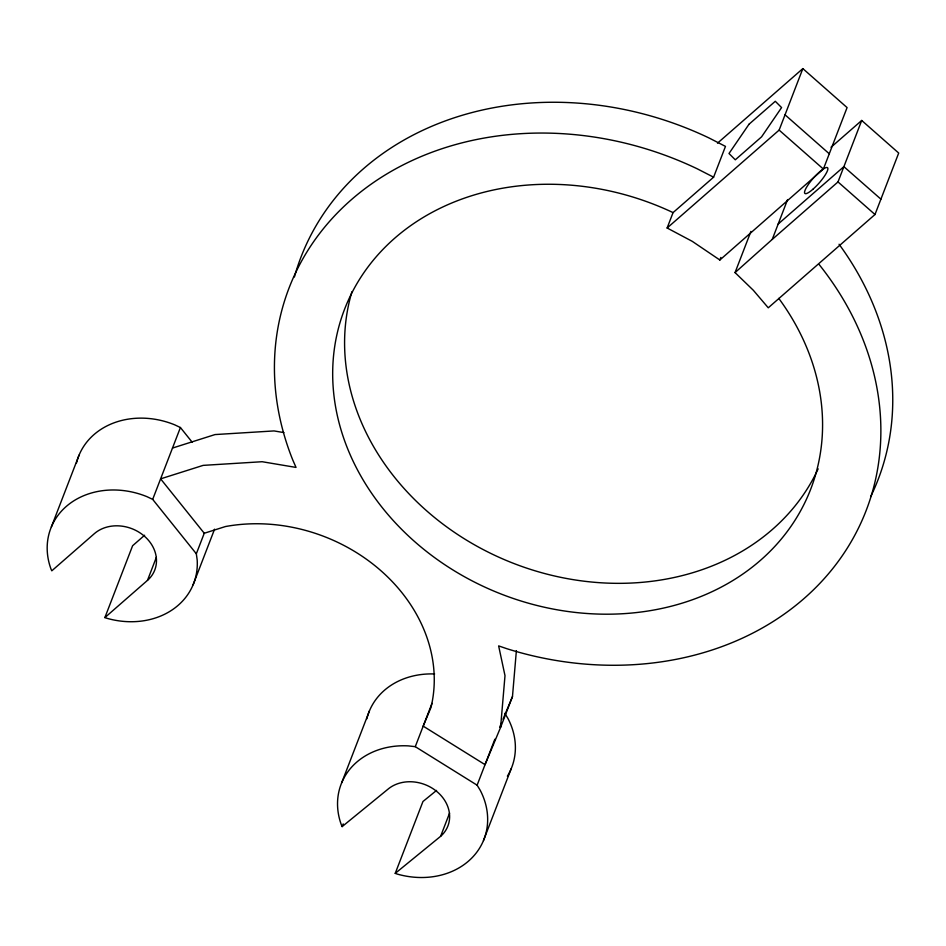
<?xml version="1.0" encoding="UTF-8"?>
<svg xmlns="http://www.w3.org/2000/svg" width="946" height="946" viewBox="0 0 946 946"><rect width="100%" height="100%" fill="white"/><g stroke="black" fill="none" stroke-linecap="round" stroke-linejoin="round"><path stroke-width="1.42" d="M144.62 535.247L132.606 545.736L104.876 617.584L107.004 618.317A76.555 64.139 21.1 0 0 197.182 559.914L196.33 553.788L204.253 533.26L225.479 526.532A162.085 135.786 21.1 0 1 430.95 707.549L423.193 726.138L485.038 764.652L500.588 727.379L504.998 675.657L498.637 645.893L507.032 648.767A309.259 259.074 21.1 0 0 831.546 570.071A309.259 259.074 21.1 0 0 819.224 264.632M500.588 727.379L512.472 696.587L516.386 650.612M717.494 143.165L802.847 68.609L847.084 107.584L823.387 169.062L719.859 260.008L692.306 241.372L667.131 227.998L673.044 212.625L713.603 177.186L725.476 146.394L709.015 137.962A309.259 259.074 21.1 0 0 294.407 276.977M719.859 260.008L720.84 257.454M667.131 227.998L779.137 130.099L802.847 68.609M831.037 147.245L861.711 120.461L898.7 153.051L874.991 214.517L768.258 307.805L753.347 290.292L735.054 272.59L750.923 231.415M735.054 272.59L772.243 239.409L787.592 199.594M772.243 239.409L838.002 181.928L861.711 120.461M51.356 526.946L79.086 455.097M196.33 553.788L152.684 499.382L180.414 427.521L174.667 424.813A76.555 64.139 21.1 0 0 76.46 463.067M104.876 617.584L147.47 580.383L156.362 557.336M193.126 584.77L214.576 529.181M341.707 782.732L369.437 710.872M436.567 790.407L422.957 801.51L395.227 873.371L397.355 874.104A76.555 64.139 21.1 0 0 471.77 858.046A76.555 64.139 21.1 0 0 480.19 790.229L477.115 785.18L415.27 746.666L408.294 745.886A76.555 64.139 21.1 0 0 341.317 824.735L342.145 826.603L343.197 823.895M415.27 746.666L431.979 703.375M395.227 873.371L440.611 836.323L449.575 813.087M477.115 785.18L494.853 739.216M483.477 840.556L511.207 768.696M499.689 727.202L501.356 723.205M503.024 719.22L512.472 696.587M778.168 224.048L843.879 166.65L880.903 199.157M342.145 826.603L387.529 789.555A36.267 30.378 21.1 0 1 437.726 792.275A36.267 30.378 21.1 0 1 440.611 836.323M172.491 448.061L215.038 434.569L274.033 430.927L283.918 432.594M152.684 499.382L146.949 496.662A76.555 64.139 21.1 0 0 69.59 503.745A76.555 64.139 21.1 0 0 50.966 568.96L51.794 570.816L94.387 533.627A36.267 30.378 21.1 0 1 144.584 536.347A36.267 30.378 21.1 0 1 147.47 580.383M673.044 212.625L669.969 211.147A249.827 209.279 21.1 0 0 333.051 361.951A249.827 209.279 21.1 0 0 644.38 611.554A249.827 209.279 21.1 0 0 778.783 298.392M713.603 177.186L697.131 168.755A309.259 259.074 21.1 0 0 369.236 185.522A309.259 259.074 21.1 0 0 292.787 460.04L296.039 467.43L262.148 461.719L203.165 465.373L160.607 478.853L204.253 533.26M785.026 114.797L829.264 153.772M779.137 130.099L823.387 169.062M838.002 181.928L874.991 214.517M180.414 427.521L192.227 442.267M504.833 713.331L507.907 718.369A76.555 64.139 21.1 0 1 507.375 776.181M366.812 718.854A76.555 64.139 21.1 0 1 434.616 673.966M818.148 468.838A249.827 209.279 21.1 0 1 515.653 564.183A249.827 209.279 21.1 0 1 351.924 291.746M839.067 244.245A309.259 259.074 21.1 0 1 870.604 496.792M749.007 124.245L728.999 153.5L735.29 159.803L761.577 136.839L781.585 107.584L775.294 101.281L749.007 124.245M812.862 189.295A17.123 3.772 -48.6 0 0 827.584 167.761A17.123 3.772 -48.6 0 0 808.227 184.659A17.123 3.772 -48.6 0 0 812.862 189.295"/></g></svg>
